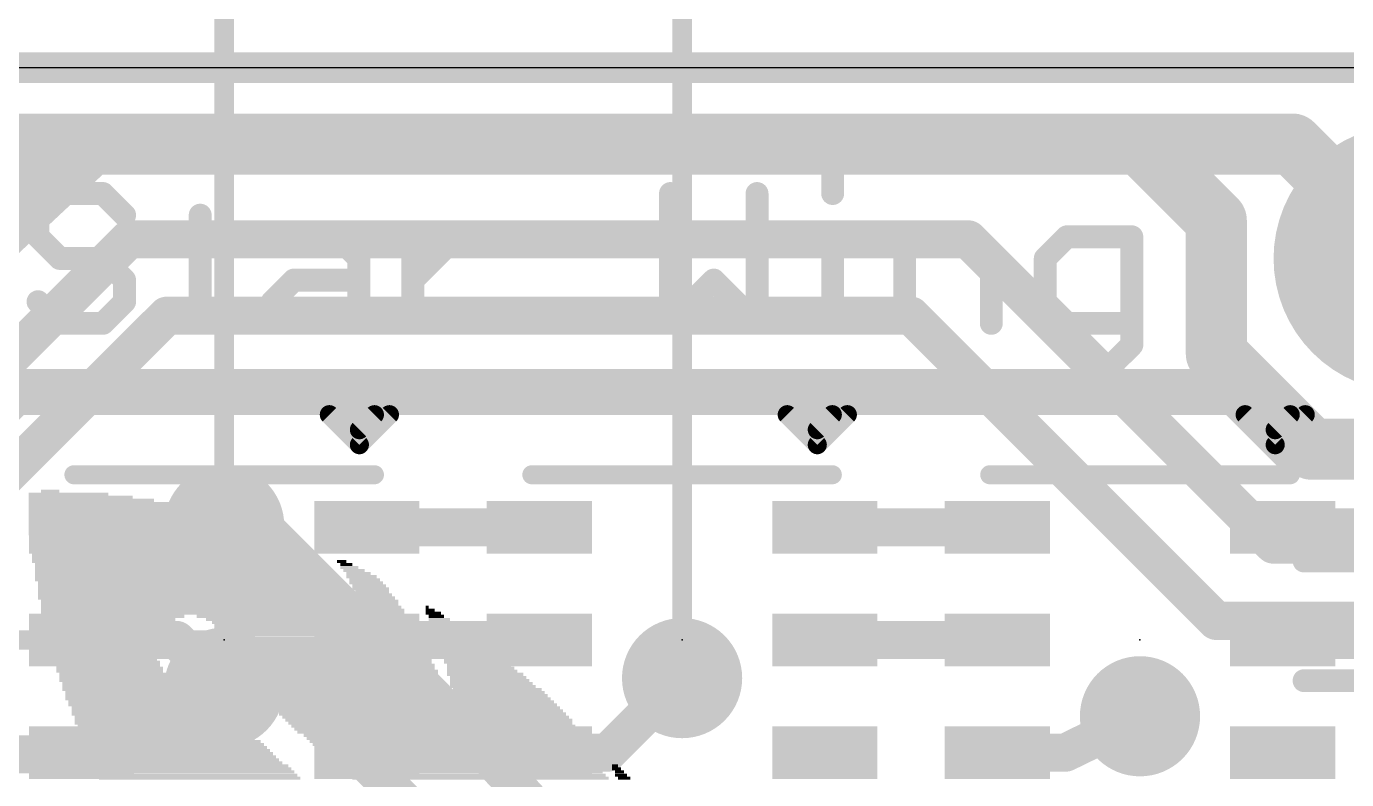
# Model space of a CAD drawing. Extents: x -6 to 62.2, y -4.9 to 32.6.
# Drawn here: x 7.32 to 16.11, y 18.12 to 23.14 of the extents above; entities that cross this region are included whole.
import ezdxf

# ---------------------------------------------------------------- set-up
doc = ezdxf.new("R2010")
doc.units = 0
for name, color, linetype in [('1', 12, 'CONTINUOUS'), ('16', 132, 'CONTINUOUS'), ('17', 110, 'CONTINUOUS'), ('18', 110, 'CONTINUOUS'), ('20', 53, 'CONTINUOUS'), ('21', 40, 'CONTINUOUS'), ('22', 6, 'CONTINUOUS'), ('23', 53, 'CONTINUOUS'), ('47', 253, 'CONTINUOUS')]:
    doc.layers.add(name, color=color, linetype=linetype)

# ---------------------------------------------------------------- blocks, each defined once
blk = doc.blocks.new('RECT')
blk.add_solid([(-0.5, -0.5), (0.5, -0.5), (-0.5, 0.5), (0.5, 0.5)])
blk = doc.blocks.new('ROUNDP')
at = {"const_width": 0.5}
blk.add_lwpolyline([(0, -0.25, 1), (0, 0.25, 1), (0, -0.25)], format="xyb", dxfattribs=at)
blk = doc.blocks.new('ROUNDV')
at = {"const_width": 0.5}
blk.add_lwpolyline([(0, -0.25, 1), (0, 0.25, 1), (0, -0.25)], format="xyb", dxfattribs=at)

msp = doc.modelspace()

# ---------------------------------------------------------------- linework, layer by layer
at = {"layer": '1'}
for points, const_width in [([(50.8, 22.86), (0, 22.86)], 0.2032), ([(6.477, 22.352), (15.748, 22.352)], 0.4064), ([(15.748, 22.352), (16.51, 21.59)], 0.4064), ([(7.239, 20.701), (6.604, 20.066)], 0.3048), ([(15.367, 20.701), (7.239, 20.701)], 0.3048), ([(15.748, 20.32), (15.367, 20.701)], 0.3048), ([(17.78, 20.32), (15.748, 20.32)], 0.3048), ([(7.698, 19.812), (7.686, 19.8)], 0.254), ([(8.636, 19.812), (7.698, 19.812)], 0.254), ([(10.734, 19.8), (9.586, 19.8)], 0.254), ([(13.782, 19.8), (12.634, 19.8)], 0.254), ([(16.83, 19.8), (15.682, 19.8)], 0.254), ([(8.3185, 19.05), (7.686, 19.05)], 0.254), ([(8.636, 18.7325), (8.3185, 19.05)], 0.254), ([(10.734, 19.05), (9.586, 19.05)], 0.254), ([(13.782, 19.05), (12.634, 19.05)], 0.254), ([(16.83, 19.05), (15.682, 19.05)], 0.254), ([(11.684, 18.796), (11.188, 18.3)], 0.254), ([(14.732, 18.542), (14.236, 18.3)], 0.254), ([(7.674, 18.288), (6.731, 18.288)], 0.254), ([(7.686, 18.3), (7.674, 18.288)], 0.254), ([(11.188, 18.3), (10.734, 18.3)], 0.254), ([(14.236, 18.3), (13.782, 18.3)], 0.254)]:
    msp.add_lwpolyline(points, dxfattribs=dict(at, const_width=const_width))
for points, const_width in [([(15.8198, 22.4238, 1), (15.6762, 22.2802)], 0.2032), ([(15.748, 22.2504, 1), (15.748, 22.4536)], 0.2032), ([(7.2929, 20.6471, 1), (7.1851, 20.7549)], 0.1524), ([(15.4209, 20.7549, 1), (15.3131, 20.6471)], 0.1524), ([(15.367, 20.6248, 1), (15.367, 20.7772)], 0.1524), ([(15.748, 20.3962, 1), (15.748, 20.2438)], 0.1524), ([(15.6941, 20.2661, 1), (15.8019, 20.3739)], 0.1524), ([(7.6411, 19.8449, 1), (7.7309, 19.7551)], 0.127), ([(7.698, 19.8755, 1), (7.698, 19.7485)], 0.127), ([(7.7429, 19.7671, 1), (7.6531, 19.8569)], 0.127), ([(8.636, 19.7485, 1), (8.636, 19.8755)], 0.127), ([(9.586, 19.8635, 1), (9.586, 19.7365)], 0.127), ([(10.734, 19.7365, 1), (10.734, 19.8635)], 0.127), ([(12.634, 19.8635, 1), (12.634, 19.7365)], 0.127), ([(13.782, 19.7365, 1), (13.782, 19.8635)], 0.127), ([(15.682, 19.8635, 1), (15.682, 19.7365)], 0.127), ([(7.686, 19.1135, 1), (7.686, 18.9865)], 0.127), ([(8.3634, 19.0949, 1), (8.2736, 19.0051)], 0.127), ([(8.3185, 18.9865, 1), (8.3185, 19.1135)], 0.127), ([(9.586, 19.1135, 1), (9.586, 18.9865)], 0.127), ([(10.734, 18.9865, 1), (10.734, 19.1135)], 0.127), ([(12.634, 19.1135, 1), (12.634, 18.9865)], 0.127), ([(13.782, 18.9865, 1), (13.782, 19.1135)], 0.127), ([(15.682, 19.1135, 1), (15.682, 18.9865)], 0.127), ([(11.7289, 18.7511, 1), (11.6391, 18.8409)], 0.127), ([(8.5911, 18.6876, 1), (8.6809, 18.7774)], 0.127), ([(14.7598, 18.4849, 1), (14.7042, 18.5991)], 0.127), ([(7.6291, 18.3329, 1), (7.7189, 18.2431)], 0.127), ([(7.7309, 18.2551, 1), (7.6411, 18.3449)], 0.127), ([(7.674, 18.2245, 1), (7.674, 18.3515)], 0.127), ([(10.734, 18.3635, 1), (10.734, 18.2365)], 0.127), ([(11.1431, 18.3449, 1), (11.2329, 18.2551)], 0.127), ([(11.188, 18.2365, 1), (11.188, 18.3635)], 0.127), ([(13.782, 18.3635, 1), (13.782, 18.2365)], 0.127), ([(14.2082, 18.3571, 1), (14.2638, 18.2429)], 0.127), ([(14.236, 18.2365, 1), (14.236, 18.3635)], 0.127)]:
    msp.add_lwpolyline(points, format="xyb", dxfattribs=dict(at, const_width=const_width))
at = {"layer": '16'}
for points, const_width in [([(0, 22.86), (50.8, 22.86)], 0.2032), ([(5.715, 20.447), (7.747, 22.352)], 0.4064), ([(7.747, 22.352), (14.732, 22.352)], 0.4064), ([(14.732, 22.352), (15.24, 21.844)], 0.4064), ([(15.24, 21.844), (15.24, 20.955)], 0.4064), ([(8.001, 21.717), (5.969, 19.685)], 0.254), ([(13.589, 21.717), (8.001, 21.717)], 0.254), ([(15.621, 19.685), (13.589, 21.717)], 0.254), ([(8.255, 21.209), (6.223, 19.177)], 0.254), ([(13.208, 21.209), (8.255, 21.209)], 0.254), ([(15.24, 19.177), (13.208, 21.209)], 0.254), ([(15.24, 20.955), (15.875, 20.32)], 0.4064), ([(15.875, 20.32), (19.685, 20.32)], 0.4064), ([(8.89, 19.812), (8.636, 19.812)], 0.254), ([(10.033, 18.669), (8.89, 19.812)], 0.254), ([(22.86, 19.685), (15.621, 19.685)], 0.254), ([(21.59, 19.177), (15.24, 19.177)], 0.254), ([(9.0805, 18.7325), (8.636, 18.7325)], 0.254), ([(11.303, 16.51), (9.0805, 18.7325)], 0.254), ([(11.557, 17.018), (10.033, 18.669)], 0.254)]:
    msp.add_lwpolyline(points, dxfattribs=dict(at, const_width=const_width))
for points, const_width in [([(7.747, 22.4536, 1), (7.747, 22.2504)], 0.2032), ([(7.8165, 22.2779, 1), (7.6775, 22.4261)], 0.2032), ([(14.8038, 22.4238, 1), (14.6602, 22.2802)], 0.2032), ([(14.732, 22.2504, 1), (14.732, 22.4536)], 0.2032), ([(15.3416, 21.844, 1), (15.1384, 21.844)], 0.2032), ([(15.1682, 21.7722, 1), (15.3118, 21.9158)], 0.2032), ([(8.001, 21.7805, 1), (8.001, 21.6535)], 0.127), ([(8.0459, 21.6721, 1), (7.9561, 21.7619)], 0.127), ([(13.6339, 21.7619, 1), (13.5441, 21.6721)], 0.127), ([(13.589, 21.6535, 1), (13.589, 21.7805)], 0.127), ([(8.255, 21.2725, 1), (8.255, 21.1455)], 0.127), ([(8.2999, 21.1641, 1), (8.2101, 21.2539)], 0.127), ([(13.2529, 21.2539, 1), (13.1631, 21.1641)], 0.127), ([(13.208, 21.1455, 1), (13.208, 21.2725)], 0.127), ([(15.3118, 21.0268, 1), (15.1682, 20.8832)], 0.2032), ([(15.1384, 20.955, 1), (15.3416, 20.955)], 0.2032), ([(15.875, 20.4216, 1), (15.875, 20.2184)], 0.2032), ([(15.8032, 20.2482, 1), (15.9468, 20.3918)], 0.2032), ([(8.636, 19.8755, 1), (8.636, 19.7485)], 0.127), ([(8.9349, 19.8569, 1), (8.8451, 19.7671)], 0.127), ([(8.89, 19.7485, 1), (8.89, 19.8755)], 0.127), ([(15.621, 19.7485, 1), (15.621, 19.6215)], 0.127), ([(15.5761, 19.6401, 1), (15.6659, 19.7299)], 0.127), ([(15.24, 19.2405, 1), (15.24, 19.1135)], 0.127), ([(15.1951, 19.1321, 1), (15.2849, 19.2219)], 0.127), ([(8.636, 18.796, 1), (8.636, 18.669)], 0.127), ([(9.1254, 18.7774, 1), (9.0356, 18.6876)], 0.127), ([(9.0805, 18.669, 1), (9.0805, 18.796)], 0.127), ([(10.0797, 18.7121, 1), (9.9863, 18.6259)], 0.127), ([(9.9881, 18.6241, 1), (10.0779, 18.7139)], 0.127)]:
    msp.add_lwpolyline(points, format="xyb", dxfattribs=dict(at, const_width=const_width))
at = {"layer": '20'}
msp.add_line((48.26, 22.86), (2.54, 22.86), dxfattribs=at)
at = {"layer": '21'}
for points, const_width in [([(12.6863, 22.1666), (12.6863, 22.0225)], 0.1524), ([(7.541, 22.0225), (7.3969, 21.8785)], 0.1524), ([(7.8291, 22.0225), (7.541, 22.0225)], 0.1524), ([(7.9731, 21.8785), (7.8291, 22.0225)], 0.1524), ([(11.6067, 22.0225), (11.6067, 21.1582)], 0.1524), ([(12.183, 21.1582), (12.183, 22.0225)], 0.1524), ([(7.3969, 21.8785), (7.3969, 21.7344)], 0.1524), ([(8.4765, 21.8785), (8.4765, 21.3023)], 0.1524), ([(7.3969, 21.7344), (7.541, 21.5904)], 0.1524), ([(8.3324, 21.7344), (8.6205, 21.7344)], 0.1524), ([(9.1002, 21.7344), (9.3883, 21.7344)], 0.1524), ([(9.3883, 21.7344), (9.5323, 21.5904)], 0.1524), ([(9.8916, 21.1582), (9.8916, 21.7344)], 0.1524), ([(9.8916, 21.4463), (10.1797, 21.7344)], 0.1524), ([(10.1797, 21.7344), (10.3238, 21.7344)], 0.1524), ([(12.5423, 21.7344), (12.6863, 21.7344)], 0.1524), ([(12.6863, 21.7344), (12.6863, 21.1582)], 0.1524), ([(13.1659, 21.1582), (13.1659, 21.7344)], 0.1524), ([(13.1659, 21.7344), (13.5981, 21.7344)], 0.1524), ([(13.5981, 21.7344), (13.7422, 21.5904)], 0.1524), ([(14.2455, 21.7344), (14.1015, 21.5904)], 0.1524), ([(14.6777, 21.7344), (14.2455, 21.7344)], 0.1524), ([(14.6777, 21.0141), (14.6777, 21.7344)], 0.1524), ([(7.541, 21.5904), (7.8291, 21.5904)], 0.1524), ([(7.8291, 21.5904), (7.9731, 21.4463)], 0.1524), ([(9.5323, 21.5904), (9.5323, 21.1582)], 0.1524), ([(13.7422, 21.5904), (13.7422, 21.1582)], 0.1524), ([(14.1015, 21.5904), (14.1015, 21.3023)], 0.1524), ([(7.9731, 21.4463), (7.9731, 21.3023)], 0.1524), ([(8.9561, 21.3023), (9.1002, 21.4463)], 0.1524), ([(9.1002, 21.4463), (9.5323, 21.4463)], 0.1524), ([(11.6067, 21.1582), (11.8949, 21.4463)], 0.1524), ([(11.8949, 21.4463), (12.183, 21.1582)], 0.1524), ([(7.541, 21.1582), (7.3969, 21.3023)], 0.1524), ([(7.9731, 21.3023), (7.8291, 21.1582)], 0.1524), ([(8.4765, 21.3023), (8.6205, 21.1582)], 0.1524), ([(9.1002, 21.1582), (8.9561, 21.3023)], 0.1524), ([(14.1015, 21.3023), (14.2455, 21.1582)], 0.1524), ([(7.8291, 21.1582), (7.541, 21.1582)], 0.1524), ([(9.5323, 21.1582), (9.1002, 21.1582)], 0.1524), ([(12.5423, 21.1582), (12.8304, 21.1582)], 0.1524), ([(14.2455, 21.1582), (14.6777, 21.1582)], 0.1524), ([(14.5336, 20.8701), (14.6777, 21.0141)], 0.1524), ([(14.3896, 20.8701), (14.5336, 20.8701)], 0.1524), ([(9.436, 20.55), (9.336, 20.55)], 0.127), ([(9.336, 20.55), (9.536, 20.35)], 0.127), ([(9.736, 20.55), (9.436, 20.55)], 0.127), ([(9.536, 20.35), (9.736, 20.55)], 0.127), ([(9.636, 20.55), (9.536, 20.45)], 0.127), ([(9.736, 20.55), (9.636, 20.55)], 0.127), ([(12.484, 20.55), (12.384, 20.55)], 0.127), ([(12.384, 20.55), (12.584, 20.35)], 0.127), ([(12.784, 20.55), (12.484, 20.55)], 0.127), ([(12.584, 20.35), (12.784, 20.55)], 0.127), ([(12.684, 20.55), (12.584, 20.45)], 0.127), ([(12.784, 20.55), (12.684, 20.55)], 0.127), ([(15.532, 20.55), (15.432, 20.55)], 0.127), ([(15.432, 20.55), (15.632, 20.35)], 0.127), ([(15.832, 20.55), (15.532, 20.55)], 0.127), ([(15.632, 20.35), (15.832, 20.55)], 0.127), ([(15.732, 20.55), (15.632, 20.45)], 0.127), ([(15.832, 20.55), (15.732, 20.55)], 0.127), ([(7.636, 20.15), (9.636, 20.15)], 0.127), ([(10.684, 20.15), (12.684, 20.15)], 0.127), ([(13.732, 20.15), (15.732, 20.15)], 0.127)]:
    msp.add_lwpolyline(points, dxfattribs=dict(at, const_width=const_width))
for points, const_width in [([(12.7244, 22.1666, 1), (12.6482, 22.1666)], 0.0762), ([(7.541, 22.0606, 1), (7.541, 21.9844)], 0.0762), ([(7.5679, 21.9956, 1), (7.514, 22.0495)], 0.0762), ([(7.856, 22.0495, 1), (7.8021, 21.9956)], 0.0762), ([(7.8291, 21.9844, 1), (7.8291, 22.0606)], 0.0762), ([(11.6448, 22.0225, 1), (11.5686, 22.0225)], 0.0762), ([(12.2211, 22.0225, 1), (12.1449, 22.0225)], 0.0762), ([(12.6482, 22.0225, 1), (12.7244, 22.0225)], 0.0762), ([(7.435, 21.8785, 1), (7.3588, 21.8785)], 0.0762), ([(7.37, 21.9054, 1), (7.4239, 21.8515)], 0.0762), ([(7.9462, 21.8515, 1), (8.0001, 21.9054)], 0.0762), ([(8.5146, 21.8785, 1), (8.4384, 21.8785)], 0.0762), ([(7.4239, 21.7614, 1), (7.37, 21.7075)], 0.0762), ([(8.3324, 21.7725, 1), (8.3324, 21.6963)], 0.0762), ([(8.6205, 21.6963, 1), (8.6205, 21.7725)], 0.0762), ([(9.1002, 21.7725, 1), (9.1002, 21.6963)], 0.0762), ([(9.4152, 21.7614, 1), (9.3613, 21.7075)], 0.0762), ([(9.3883, 21.6963, 1), (9.3883, 21.7725)], 0.0762), ([(9.9297, 21.7344, 1), (9.8535, 21.7344)], 0.0762), ([(10.1797, 21.7725, 1), (10.1797, 21.6963)], 0.0762), ([(10.2067, 21.7075, 1), (10.1528, 21.7614)], 0.0762), ([(10.3238, 21.6963, 1), (10.3238, 21.7725)], 0.0762), ([(12.5423, 21.7725, 1), (12.5423, 21.6963)], 0.0762), ([(12.7244, 21.7344, 1), (12.6482, 21.7344)], 0.0762), ([(12.6863, 21.6963, 1), (12.6863, 21.7725)], 0.0762), ([(13.204, 21.7344, 1), (13.1278, 21.7344)], 0.0762), ([(13.1659, 21.7725, 1), (13.1659, 21.6963)], 0.0762), ([(13.6251, 21.7614, 1), (13.5712, 21.7075)], 0.0762), ([(13.5981, 21.6963, 1), (13.5981, 21.7725)], 0.0762), ([(14.2455, 21.7725, 1), (14.2455, 21.6963)], 0.0762), ([(14.2725, 21.7075, 1), (14.2186, 21.7614)], 0.0762), ([(14.7158, 21.7344, 1), (14.6396, 21.7344)], 0.0762), ([(14.6777, 21.6963, 1), (14.6777, 21.7725)], 0.0762), ([(7.3588, 21.7344, 1), (7.435, 21.7344)], 0.0762), ([(7.541, 21.6285, 1), (7.541, 21.5523)], 0.0762), ([(7.514, 21.5634, 1), (7.5679, 21.6173)], 0.0762), ([(7.856, 21.6173, 1), (7.8021, 21.5634)], 0.0762), ([(7.8291, 21.5523, 1), (7.8291, 21.6285)], 0.0762), ([(9.5704, 21.5904, 1), (9.4942, 21.5904)], 0.0762), ([(9.5054, 21.5634, 1), (9.5593, 21.6173)], 0.0762), ([(13.7803, 21.5904, 1), (13.7041, 21.5904)], 0.0762), ([(13.7152, 21.5634, 1), (13.7691, 21.6173)], 0.0762), ([(14.0745, 21.6173, 1), (14.1284, 21.5634)], 0.0762), ([(14.1396, 21.5904, 1), (14.0634, 21.5904)], 0.0762), ([(8.0112, 21.4463, 1), (7.935, 21.4463)], 0.0762), ([(7.9462, 21.4194, 1), (8.0001, 21.4733)], 0.0762), ([(9.1002, 21.4844, 1), (9.1002, 21.4082)], 0.0762), ([(9.1271, 21.4194, 1), (9.0732, 21.4733)], 0.0762), ([(9.5323, 21.4082, 1), (9.5323, 21.4844)], 0.0762), ([(9.8647, 21.4733, 1), (9.9186, 21.4194)], 0.0762), ([(11.9218, 21.4733, 1), (11.8679, 21.4194)], 0.0762), ([(11.9218, 21.4194, 1), (11.8679, 21.4733)], 0.0762), ([(7.4239, 21.3292, 1), (7.37, 21.2753)], 0.0762), ([(8.0001, 21.2753, 1), (7.9462, 21.3292)], 0.0762), ([(8.5034, 21.3292, 1), (8.4495, 21.2753)], 0.0762), ([(8.9831, 21.3292, 1), (8.9292, 21.2753)], 0.0762), ([(8.9292, 21.3292, 1), (8.9831, 21.2753)], 0.0762), ([(14.1284, 21.3292, 1), (14.0745, 21.2753)], 0.0762), ([(7.935, 21.3023, 1), (8.0112, 21.3023)], 0.0762), ([(8.4384, 21.3023, 1), (8.5146, 21.3023)], 0.0762), ([(14.0634, 21.3023, 1), (14.1396, 21.3023)], 0.0762), ([(7.541, 21.1963, 1), (7.541, 21.1201)], 0.0762), ([(7.514, 21.1313, 1), (7.5679, 21.1851)], 0.0762), ([(7.8021, 21.1851, 1), (7.856, 21.1313)], 0.0762), ([(7.8291, 21.1201, 1), (7.8291, 21.1963)], 0.0762), ([(8.5936, 21.1313, 1), (8.6475, 21.1851)], 0.0762), ([(9.1002, 21.1963, 1), (9.1002, 21.1201)], 0.0762), ([(9.0732, 21.1313, 1), (9.1271, 21.1851)], 0.0762), ([(9.4942, 21.1582, 1), (9.5704, 21.1582)], 0.0762), ([(9.5323, 21.1201, 1), (9.5323, 21.1963)], 0.0762), ([(9.8535, 21.1582, 1), (9.9297, 21.1582)], 0.0762), ([(11.5686, 21.1582, 1), (11.6448, 21.1582)], 0.0762), ([(11.5798, 21.1851, 1), (11.6337, 21.1313)], 0.0762), ([(12.1449, 21.1582, 1), (12.2211, 21.1582)], 0.0762), ([(12.156, 21.1313, 1), (12.2099, 21.1851)], 0.0762), ([(12.5423, 21.1963, 1), (12.5423, 21.1201)], 0.0762), ([(12.6482, 21.1582, 1), (12.7244, 21.1582)], 0.0762), ([(12.8304, 21.1201, 1), (12.8304, 21.1963)], 0.0762), ([(13.1278, 21.1582, 1), (13.204, 21.1582)], 0.0762), ([(13.7041, 21.1582, 1), (13.7803, 21.1582)], 0.0762), ([(14.2455, 21.1963, 1), (14.2455, 21.1201)], 0.0762), ([(14.2186, 21.1313, 1), (14.2725, 21.1851)], 0.0762), ([(14.6777, 21.1201, 1), (14.6777, 21.1963)], 0.0762), ([(14.7046, 20.9872, 1), (14.6507, 21.0411)], 0.0762), ([(14.6396, 21.0141, 1), (14.7158, 21.0141)], 0.0762), ([(14.3896, 20.9082, 1), (14.3896, 20.832)], 0.0762), ([(14.5067, 20.897, 1), (14.5606, 20.8431)], 0.0762), ([(14.5336, 20.832, 1), (14.5336, 20.9082)], 0.0762), ([(9.3585, 20.5725, 1), (9.3135, 20.5275)], 0.0635), ([(9.336, 20.5817, 1), (9.336, 20.5183)], 0.0635), ([(9.436, 20.5817, 1), (9.436, 20.5183)], 0.0635), ([(9.436, 20.5183, 1), (9.436, 20.5817)], 0.0635), ([(9.636, 20.5817, 1), (9.636, 20.5183)], 0.0635), ([(9.6585, 20.5275, 1), (9.6135, 20.5725)], 0.0635), ([(9.7585, 20.5275, 1), (9.7135, 20.5725)], 0.0635), ([(9.736, 20.5183, 1), (9.736, 20.5817)], 0.0635), ([(9.736, 20.5183, 1), (9.736, 20.5817)], 0.0635), ([(12.4065, 20.5725, 1), (12.3615, 20.5275)], 0.0635), ([(12.384, 20.5817, 1), (12.384, 20.5183)], 0.0635), ([(12.484, 20.5817, 1), (12.484, 20.5183)], 0.0635), ([(12.484, 20.5183, 1), (12.484, 20.5817)], 0.0635), ([(12.684, 20.5817, 1), (12.684, 20.5183)], 0.0635), ([(12.7065, 20.5275, 1), (12.6615, 20.5725)], 0.0635), ([(12.8065, 20.5275, 1), (12.7615, 20.5725)], 0.0635), ([(12.784, 20.5183, 1), (12.784, 20.5817)], 0.0635), ([(12.784, 20.5183, 1), (12.784, 20.5817)], 0.0635), ([(15.4545, 20.5725, 1), (15.4095, 20.5275)], 0.0635), ([(15.432, 20.5817, 1), (15.432, 20.5183)], 0.0635), ([(15.532, 20.5817, 1), (15.532, 20.5183)], 0.0635), ([(15.532, 20.5183, 1), (15.532, 20.5817)], 0.0635), ([(15.732, 20.5817, 1), (15.732, 20.5183)], 0.0635), ([(15.7545, 20.5275, 1), (15.7095, 20.5725)], 0.0635), ([(15.8545, 20.5275, 1), (15.8095, 20.5725)], 0.0635), ([(15.832, 20.5183, 1), (15.832, 20.5817)], 0.0635), ([(15.832, 20.5183, 1), (15.832, 20.5817)], 0.0635), ([(9.5135, 20.4725, 1), (9.5585, 20.4275)], 0.0635), ([(12.5615, 20.4725, 1), (12.6065, 20.4275)], 0.0635), ([(15.6095, 20.4725, 1), (15.6545, 20.4275)], 0.0635), ([(9.5135, 20.3725, 1), (9.5585, 20.3275)], 0.0635), ([(9.5135, 20.3275, 1), (9.5585, 20.3725)], 0.0635), ([(12.5615, 20.3725, 1), (12.6065, 20.3275)], 0.0635), ([(12.5615, 20.3275, 1), (12.6065, 20.3725)], 0.0635), ([(15.6095, 20.3725, 1), (15.6545, 20.3275)], 0.0635), ([(15.6095, 20.3275, 1), (15.6545, 20.3725)], 0.0635), ([(7.636, 20.1818, 1), (7.636, 20.1183)], 0.0635), ([(9.636, 20.1183, 1), (9.636, 20.1818)], 0.0635), ([(10.684, 20.1818, 1), (10.684, 20.1183)], 0.0635), ([(12.684, 20.1183, 1), (12.684, 20.1818)], 0.0635), ([(13.732, 20.1818, 1), (13.732, 20.1183)], 0.0635), ([(15.732, 20.1183, 1), (15.732, 20.1818)], 0.0635)]:
    msp.add_lwpolyline(points, format="xyb", dxfattribs=dict(at, const_width=const_width))
at = {"layer": '22', "const_width": 0.1524}
for points in [[(15.8242, 19.5757), (16.9428, 19.5757)], [(16.5699, 18.7792), (15.8242, 18.7792)]]:
    msp.add_lwpolyline(points, dxfattribs=at)
at = {"layer": '22', "const_width": 0.0762}
for points in [[(15.8242, 19.6138, 1), (15.8242, 19.5376)], [(15.8242, 18.8173, 1), (15.8242, 18.7411)]]:
    msp.add_lwpolyline(points, format="xyb", dxfattribs=at)
at = {"layer": '23'}
for p in [(8.636, 19.05), (11.684, 19.05), (14.732, 19.05)]:
    msp.add_point(p, dxfattribs=at)
at = {"layer": '47', "const_width": 0.13}
for points in [[(8.636, 19.05), (8.636, 26.207)], [(11.684, 18.796), (11.684, 26.207)], [(8.636, 19.05), (-4.744, 19.05)]]:
    msp.add_lwpolyline(points, dxfattribs=at)
at = {"layer": '47', "const_width": 0.065}
for points in [[(8.6035, 19.05, 1), (8.6685, 19.05)], [(8.636, 19.0175, 1), (8.636, 19.0825)], [(11.6515, 18.796, 1), (11.7165, 18.796)]]:
    msp.add_lwpolyline(points, format="xyb", dxfattribs=at)

# ---------------------------------------------------------------- block references
at = {"layer": '1', "xscale": 0.7, "yscale": 0.35}
for p in [(7.686, 19.8), (9.586, 19.8), (10.734, 19.8), (12.634, 19.8), (13.782, 19.8), (15.682, 19.8), (7.686, 19.05), (9.586, 19.05), (10.734, 19.05), (12.634, 19.05), (13.782, 19.05), (15.682, 19.05), (7.686, 18.3), (9.586, 18.3), (10.734, 18.3), (12.634, 18.3), (13.782, 18.3), (15.682, 18.3)]:
    msp.add_blockref('RECT', p, dxfattribs=at)
at = {"layer": '17', "xscale": 1.778, "yscale": 1.778}
msp.add_blockref('ROUNDP', (16.51, 21.59), dxfattribs=at)
msp.add_blockref('ROUNDP', (16.51, 21.59), dxfattribs=at)
at = {"layer": '18', "xscale": 0.8001, "yscale": 0.8001}
for p in [(8.636, 19.812), (8.636, 19.812), (11.684, 18.796), (11.684, 18.796), (8.636, 18.7325), (8.636, 18.7325), (14.732, 18.542), (14.732, 18.542)]:
    msp.add_blockref('ROUNDV', p, dxfattribs=at)
at = {"layer": '22', "yscale": 0.0203, "rotation": 180}
for p, xscale in [((7.4778, 20.0406), 0.1219), ((7.8537, 19.939), 1.0363), ((7.5997, 20.0203), 0.5283), ((7.681, 20), 0.6909), ((7.7521, 19.9796), 0.8331), ((7.8029, 19.9593), 0.9347), ((7.8943, 19.9187), 1.1176), ((7.935, 19.8984), 1.1989), ((7.9756, 19.878), 1.2802), ((8.0162, 19.8577), 1.3614), ((8.0467, 19.8374), 1.4224), ((8.0772, 19.8171), 1.4834), ((8.1077, 19.7968), 1.5443), ((8.1382, 19.7764), 1.6053), ((8.1686, 19.7561), 1.6662), ((8.2601, 19.6952), 1.8085), ((8.2702, 19.6748), 1.8288), ((8.2093, 19.7358), 1.7069), ((8.2398, 19.7155), 1.7678), ((8.3007, 19.6139), 1.8898), ((8.2804, 19.6545), 1.8491), ((8.2906, 19.6342), 1.8694), ((8.3109, 19.5936), 1.9101), ((8.321, 19.5732), 1.9304), ((8.3515, 19.5326), 1.9507), ((8.3515, 19.5123), 1.9507), ((8.3414, 19.5529), 1.9304), ((9.4183, 19.5732), 0.061), ((9.4691, 19.5326), 0.1219), ((9.4488, 19.5529), 0.0813), ((9.4996, 19.5123), 0.1422), ((8.3718, 19.4716), 1.9914), ((8.382, 19.4513), 2.0117), ((8.3617, 19.492), 1.971), ((8.4023, 19.431), 2.0117), ((8.4023, 19.4107), 2.0117), ((9.5301, 19.492), 0.1626), ((9.5504, 19.4716), 0.2032), ((9.5707, 19.4513), 0.2032), ((9.5809, 19.431), 0.2235), ((9.6012, 19.4107), 0.2235), ((8.4226, 19.37), 2.0523), ((8.4125, 19.3904), 2.032), ((8.4328, 19.3497), 2.0726), ((8.4328, 19.3294), 2.0726), ((9.6114, 19.3904), 0.2438), ((9.6215, 19.37), 0.2235), ((9.6317, 19.3497), 0.2438), ((9.652, 19.3294), 0.2438), ((8.4734, 19.2684), 2.1133), ((8.4734, 19.2481), 2.1133), ((8.4531, 19.3091), 2.0726), ((8.4633, 19.2888), 2.093), ((9.6622, 19.3091), 0.2642), ((9.6723, 19.2888), 0.2438), ((9.6926, 19.2684), 0.2438), ((9.7028, 19.2481), 0.2642), ((9.9873, 19.2684), 0.0203), ((10.0076, 19.2481), 0.061), ((8.4836, 19.2278), 2.1336), ((7.9045, 19.2075), 0.9347), ((7.874, 19.1872), 0.8738), ((7.8638, 19.1668), 0.8534), ((9.0119, 19.2075), 1.1176), ((9.0424, 19.1872), 1.0566), ((9.0729, 19.1668), 1.0363), ((9.7231, 19.2075), 0.2642), ((9.7333, 19.1872), 0.2845), ((9.713, 19.2278), 0.2438), ((9.7434, 19.1668), 0.2642), ((10.0279, 19.2278), 0.1016), ((10.0482, 19.2075), 0.1016), ((10.0686, 19.1872), 0.1422), ((10.0889, 19.1668), 0.1422), ((7.8435, 19.1465), 0.8128), ((7.8435, 19.1262), 0.7722), ((7.8435, 19.1059), 0.7722), ((7.8334, 19.0856), 0.7518), ((7.8334, 19.0652), 0.7518), ((9.2354, 19.1465), 1.3208), ((9.1034, 19.1262), 1.016), ((9.2659, 19.1059), 1.3005), ((9.2761, 19.0856), 1.3208), ((9.2862, 19.0652), 1.3005), ((9.7638, 19.1262), 0.2642), ((10.1092, 19.1465), 0.1829), ((10.1194, 19.1262), 0.2032), ((10.1397, 19.1059), 0.2032), ((10.16, 19.0856), 0.2438), ((10.1803, 19.0652), 0.2438), ((7.8334, 19.0449), 0.7112), ((7.8334, 19.0246), 0.7112), ((7.8334, 19.0043), 0.7112), ((7.8334, 18.984), 0.7112), ((9.2964, 19.0449), 1.3208), ((9.2964, 19.0246), 1.3208), ((9.3066, 19.0043), 1.3411), ((9.3167, 18.984), 1.3208), ((10.2006, 19.0449), 0.2845), ((10.2108, 19.0246), 0.3048), ((10.2311, 19.0043), 0.3048), ((10.2514, 18.984), 0.3454), ((7.8435, 18.9636), 0.6909), ((7.8435, 18.9433), 0.6909), ((7.8435, 18.923), 0.6909), ((7.8638, 18.9027), 0.6909), ((9.3167, 18.9636), 1.3614), ((9.3167, 18.9433), 1.3614), ((9.3269, 18.923), 1.3818), ((9.3269, 18.9027), 1.3818), ((10.2616, 18.9636), 0.3658), ((10.2819, 18.9433), 0.3658), ((10.3022, 18.923), 0.4064), ((10.3124, 18.9027), 0.4267), ((7.8638, 18.8824), 0.6909), ((7.874, 18.862), 0.7112), ((7.874, 18.8417), 0.7112), ((7.8943, 18.8214), 0.7112), ((7.9045, 18.8011), 0.7315), ((9.3472, 18.8824), 1.3818), ((9.3574, 18.862), 1.3614), ((9.3777, 18.8417), 1.3614), ((9.3878, 18.8214), 1.3411), ((9.398, 18.8011), 1.3208), ((10.353, 18.8417), 0.4674), ((10.3327, 18.8824), 0.4267), ((10.3429, 18.862), 0.447), ((10.3734, 18.8214), 0.508), ((10.3937, 18.8011), 0.508), ((7.9248, 18.7808), 0.7722), ((7.9553, 18.7604), 0.7925), ((8.0264, 18.7401), 0.9347), ((8.0366, 18.7198), 0.955), ((9.4183, 18.7808), 1.3208), ((9.4285, 18.7604), 1.3005), ((9.4488, 18.7401), 1.3005), ((9.459, 18.7198), 1.2802), ((10.4038, 18.7808), 0.5283), ((10.414, 18.7604), 0.5486), ((10.4242, 18.7401), 0.569), ((10.4546, 18.7198), 0.5893), ((8.067, 18.6792), 0.9754), ((8.0772, 18.6588), 0.9957), ((8.0569, 18.6995), 0.955), ((8.0975, 18.6385), 0.9957), ((9.4691, 18.6995), 1.2598), ((9.4894, 18.6792), 1.2598), ((9.4996, 18.6588), 1.2395), ((9.5098, 18.6385), 1.2192), ((10.4648, 18.6995), 0.6096), ((10.4851, 18.6588), 0.6502), ((10.4953, 18.6385), 0.6706), ((10.475, 18.6792), 0.6299), ((8.1077, 18.6182), 1.016), ((8.128, 18.5979), 1.016), ((8.1382, 18.5776), 1.0363), ((8.1483, 18.5572), 1.0566), ((8.1686, 18.5369), 1.0566), ((9.5402, 18.6182), 1.1989), ((9.5504, 18.5979), 1.1786), ((9.5606, 18.5776), 1.1582), ((9.5809, 18.5572), 1.1582), ((9.591, 18.5369), 1.1379), ((10.5156, 18.6182), 0.6706), ((10.5359, 18.5776), 0.7112), ((10.5461, 18.5572), 0.7315), ((10.5562, 18.5369), 0.7518), ((10.5258, 18.5979), 0.6909), ((8.1788, 18.5166), 1.077), ((8.189, 18.4963), 1.0973), ((8.2194, 18.4556), 1.1176), ((8.2093, 18.476), 1.0973), ((9.6012, 18.5166), 1.1176), ((9.6215, 18.4963), 1.1176), ((9.6317, 18.476), 1.0973), ((9.6418, 18.4556), 1.077), ((10.5867, 18.476), 0.7722), ((10.5969, 18.4556), 0.7925), ((10.5766, 18.5166), 0.7518), ((10.5766, 18.4963), 0.7518), ((8.2398, 18.4353), 1.1176), ((8.2499, 18.415), 1.1379), ((8.2601, 18.3947), 1.1582), ((8.2906, 18.3744), 1.1786), ((9.652, 18.4353), 1.0566), ((10.0889, 18.415), 1.8491), ((10.1092, 18.3947), 1.8491), ((10.1194, 18.3744), 1.8288), ((10.5969, 18.4353), 0.7925), ((8.3007, 18.354), 1.1989), ((8.321, 18.3337), 1.1989), ((8.3312, 18.3134), 1.2192), ((8.3515, 18.2931), 1.2192), ((8.3617, 18.2728), 1.2395), ((9.713, 18.354), 0.9754), ((10.16, 18.3337), 1.8288), ((10.1702, 18.3134), 1.8085), ((10.2006, 18.2931), 1.7882), ((10.2108, 18.2728), 1.7678), ((10.6375, 18.354), 0.8331), ((8.382, 18.2524), 1.2395), ((8.3922, 18.2321), 1.2598), ((8.4226, 18.2118), 1.2802), ((8.4328, 18.1915), 1.3005), ((10.2311, 18.2524), 1.7678), ((10.2514, 18.2321), 1.7678), ((10.2616, 18.2118), 1.7475), ((10.2921, 18.1915), 1.7272), ((11.2471, 18.1915), 0.061), ((11.237, 18.2118), 0.0406), ((8.443, 18.1712), 1.3208), ((8.4734, 18.1305), 1.3411), ((8.4633, 18.1508), 1.3208), ((10.3022, 18.1712), 1.7069), ((10.3226, 18.1508), 1.7069), ((10.3429, 18.1305), 1.7069), ((11.2674, 18.1712), 0.061), ((11.2776, 18.1508), 0.0813), ((11.2979, 18.1305), 0.0813)]:
    msp.add_blockref('RECT', p, dxfattribs=dict(at, xscale=xscale))

doc.saveas('drawing.dxf')
